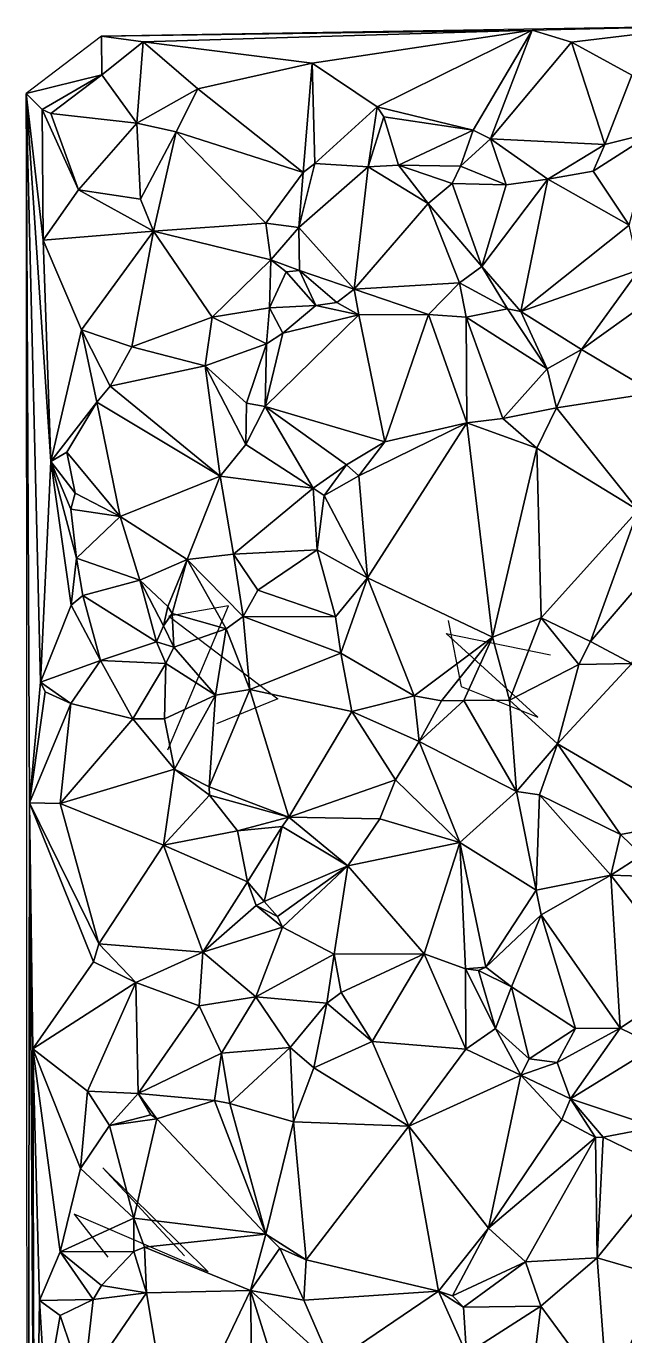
# Model space of a CAD drawing. Header units: metres. Extents: x -15.6 to 15.5, y -15 to 15.8.
# Drawn here: x -14.99 to -8.72, y 1.26 to 14.99 of the extents above; entities that cross this region are included whole.
import ezdxf

# ---------------------------------------------------------------- set-up
doc = ezdxf.new("R2010")
doc.units = ezdxf.units.M
doc.layers.add('CRACKS', color=1, linetype='Continuous')
doc.layers.add('STREET_MESH', color=7, linetype='Continuous')

msp = doc.modelspace()

# ---------------------------------------------------------------- linework, layer by layer
at = {"layer": 'CRACKS'}
for points in [[(-13.509, 7.406, 0.1), (-12.875, 8.914, 0.1), (-13.5, 8.806, 0.1), (-12.358, 7.94, 0.1), (-13, 7.678, 0.1)], [(-10.571, 8.759, 0.1), (-10.435, 8.068, 0.1), (-9.633, 7.745, 0.1), (-10.594, 8.624, 0.1), (-9.497, 8.399, 0.1)], [(-13.335, 2.102, 0.1), (-14.19, 3.022, 0.1), (-13.088, 1.933, 0.1), (-14.493, 2.537, 0.1), (-14.138, 2.088, 0.1)]]:
    msp.add_polyline3d(points, dxfattribs=at)
at = {"layer": 'STREET_MESH'}
for points in [[(-14.206, 14.885), (-9.692, 14.949), (-7.88, 14.989)], [(-9.692, 14.949), (-9.277, 14.822), (-7.88, 14.989)], [(-9.277, 14.822), (-8.646, 14.475), (-7.88, 14.989)], [(-14.202, 14.479), (-14.206, 14.885), (-14.995, 14.284)], [(-9.692, 14.949), (-14.206, 14.885), (-13.767, 14.826)], [(-14.206, 14.885), (-14.202, 14.479), (-13.767, 14.826)], [(-14.202, 14.479), (-13.834, 13.973), (-13.767, 14.826)], [(-13.834, 13.973), (-13.197, 14.333), (-13.767, 14.826)], [(-11.996, 14.603), (-9.692, 14.949), (-13.767, 14.826)], [(-13.197, 14.333), (-11.996, 14.603), (-13.767, 14.826)], [(-11.314, 14.143), (-9.692, 14.949), (-11.996, 14.603)], [(-11.314, 14.143), (-10.308, 13.901), (-9.692, 14.949)], [(-10.308, 13.901), (-10.126, 13.808), (-9.692, 14.949)], [(-10.126, 13.808), (-9.277, 14.822), (-9.692, 14.949)], [(-9.277, 14.822), (-10.126, 13.808), (-8.93, 13.748)], [(-9.277, 14.822), (-8.93, 13.748), (-8.646, 14.475)], [(-13.197, 14.333), (-12.091, 13.454), (-11.996, 14.603)], [(-12.091, 13.454), (-11.969, 13.551), (-11.996, 14.603)], [(-11.969, 13.551), (-11.314, 14.143), (-11.996, 14.603)], [(-14.829, 14.117), (-14.202, 14.479), (-14.995, 14.284)], [(-14.202, 14.479), (-14.829, 14.117), (-14.736, 14.074)], [(-13.834, 13.973), (-14.202, 14.479), (-14.736, 14.074)], [(-8.646, 14.475), (-8.93, 13.748), (-8.412, 13.879)], [(-14.984, -9.886), (-14.961, 6.849), (-14.995, 14.284)], [(-14.735, 10.426), (-14.816, 12.747), (-14.995, 14.284)], [(-14.846, 8.113), (-14.735, 10.426), (-14.995, 14.284)], [(-14.961, 6.849), (-14.846, 8.113), (-14.995, 14.284)], [(-14.816, 12.747), (-14.829, 14.117), (-14.995, 14.284)], [(-13.197, 14.333), (-13.834, 13.973), (-13.422, 13.882)], [(-13.197, 14.333), (-13.422, 13.882), (-12.091, 13.454)], [(-11.314, 14.143), (-11.969, 13.551), (-11.411, 13.515)], [(-11.247, 14.04), (-11.314, 14.143), (-11.411, 13.515)], [(-11.314, 14.143), (-11.247, 14.04), (-10.308, 13.901)], [(-14.829, 14.117), (-14.446, 13.274), (-14.736, 14.074)], [(-14.446, 13.274), (-14.829, 14.117), (-14.816, 12.747)], [(-14.446, 13.274), (-13.834, 13.973), (-14.736, 14.074)], [(-11.092, 13.532), (-11.247, 14.04), (-11.411, 13.515)], [(-11.247, 14.04), (-11.092, 13.532), (-10.308, 13.901)], [(-13.796, 13.175), (-13.834, 13.973), (-14.446, 13.274)], [(-13.834, 13.973), (-13.796, 13.175), (-13.422, 13.882)], [(-13.422, 13.882), (-13.796, 13.175), (-13.662, 12.84)], [(-12.482, 12.924), (-13.422, 13.882), (-13.662, 12.84)], [(-13.422, 13.882), (-12.482, 12.924), (-12.091, 13.454)], [(-11.092, 13.532), (-10.442, 13.522), (-10.308, 13.901)], [(-10.442, 13.522), (-10.126, 13.808), (-10.308, 13.901)], [(-8.93, 13.748), (-9.052, 13.469), (-8.412, 13.879)], [(-9.052, 13.469), (-8.674, 12.904), (-8.412, 13.879)], [(-10.126, 13.808), (-10.442, 13.522), (-9.962, 13.325)], [(-10.126, 13.808), (-9.962, 13.325), (-9.526, 13.387)], [(-10.126, 13.808), (-9.526, 13.387), (-8.93, 13.748)], [(-8.93, 13.748), (-9.526, 13.387), (-9.052, 13.469)], [(-12.091, 13.454), (-12.482, 12.924), (-12.136, 12.88)], [(-11.969, 13.551), (-12.091, 13.454), (-12.136, 12.88)], [(-11.411, 13.515), (-11.969, 13.551), (-12.136, 12.88)], [(-11.557, 12.232), (-11.411, 13.515), (-12.136, 12.88)], [(-11.411, 13.515), (-11.557, 12.232), (-10.782, 13.132)], [(-11.092, 13.532), (-11.411, 13.515), (-10.782, 13.132)], [(-10.528, 13.34), (-11.092, 13.532), (-10.782, 13.132)], [(-10.528, 13.34), (-10.442, 13.522), (-11.092, 13.532)], [(-10.442, 13.522), (-10.528, 13.34), (-9.962, 13.325)], [(-9.526, 13.387), (-8.674, 12.904), (-9.052, 13.469)], [(-10.217, 12.47), (-10.528, 13.34), (-10.782, 13.132)], [(-9.962, 13.325), (-10.528, 13.34), (-10.217, 12.47)], [(-9.962, 13.325), (-10.217, 12.47), (-9.526, 13.387)], [(-10.217, 12.47), (-9.808, 11.998), (-9.526, 13.387)], [(-9.526, 13.387), (-9.808, 11.998), (-8.674, 12.904)], [(-13.662, 12.84), (-14.446, 13.274), (-14.816, 12.747)], [(-13.796, 13.175), (-14.446, 13.274), (-13.662, 12.84)], [(-10.782, 13.132), (-11.557, 12.232), (-10.452, 12.298)], [(-10.217, 12.47), (-10.782, 13.132), (-10.452, 12.298)], [(-12.431, 12.541), (-12.482, 12.924), (-13.662, 12.84)], [(-12.482, 12.924), (-12.431, 12.541), (-12.136, 12.88)], [(-9.808, 11.998), (-8.569, 12.434), (-8.674, 12.904)], [(-13.662, 12.84), (-14.816, 12.747), (-14.416, 11.807)], [(-13.886, 11.629), (-13.662, 12.84), (-14.416, 11.807)], [(-13.886, 11.629), (-13.044, 11.939), (-13.662, 12.84)], [(-13.044, 11.939), (-12.431, 12.541), (-13.662, 12.84)], [(-12.431, 12.541), (-12.131, 12.427), (-12.136, 12.88)], [(-12.131, 12.427), (-11.557, 12.232), (-12.136, 12.88)], [(-14.416, 11.807), (-14.816, 12.747), (-14.735, 10.426)], [(-13.044, 11.939), (-12.445, 12.038), (-12.431, 12.541)], [(-12.445, 12.038), (-12.269, 12.414), (-12.431, 12.541)], [(-12.269, 12.414), (-12.131, 12.427), (-12.431, 12.541)], [(-11.959, 12.063), (-12.269, 12.414), (-12.445, 12.038)], [(-12.269, 12.414), (-11.959, 12.063), (-12.131, 12.427)], [(-11.739, 12.092), (-11.557, 12.232), (-12.131, 12.427)], [(-11.959, 12.063), (-11.739, 12.092), (-12.131, 12.427)], [(-9.951, 12.025), (-10.217, 12.47), (-10.452, 12.298)], [(-9.951, 12.025), (-9.808, 11.998), (-10.217, 12.47)], [(-9.808, 11.998), (-9.172, 11.599), (-8.569, 12.434)], [(-8.569, 12.434), (-9.172, 11.599), (-8.472, 12.103)], [(-11.557, 12.232), (-11.739, 12.092), (-11.509, 11.964)], [(-11.557, 12.232), (-10.779, 11.966), (-10.452, 12.298)], [(-11.557, 12.232), (-11.509, 11.964), (-10.779, 11.966)], [(-10.779, 11.966), (-10.382, 11.938), (-10.452, 12.298)], [(-10.382, 11.938), (-9.951, 12.025), (-10.452, 12.298)], [(-11.739, 12.092), (-11.959, 12.063), (-11.509, 11.964)], [(-9.172, 11.599), (-8.413, 11.145), (-8.472, 12.103)], [(-12.476, 11.659), (-12.445, 12.038), (-13.044, 11.939)], [(-11.509, 11.964), (-12.488, 11.003), (-11.237, 10.633)], [(-11.509, 11.964), (-12.303, 11.773), (-12.488, 11.003)], [(-12.476, 11.659), (-12.303, 11.773), (-12.445, 12.038)], [(-12.303, 11.773), (-11.959, 12.063), (-12.445, 12.038)], [(-11.959, 12.063), (-12.303, 11.773), (-11.509, 11.964)], [(-10.779, 11.966), (-11.509, 11.964), (-11.237, 10.633)], [(-10.779, 11.966), (-11.237, 10.633), (-10.374, 10.832)], [(-10.382, 11.938), (-10.779, 11.966), (-10.374, 10.832)], [(-9.535, 11.398), (-9.951, 12.025), (-10.382, 11.938)], [(-9.808, 11.998), (-9.951, 12.025), (-9.535, 11.398)], [(-9.808, 11.998), (-9.535, 11.398), (-9.172, 11.599)], [(-14.255, 11.048), (-14.416, 11.807), (-14.735, 10.426)], [(-14.255, 11.048), (-14.113, 11.215), (-14.416, 11.807)], [(-14.113, 11.215), (-13.886, 11.629), (-14.416, 11.807)], [(-13.044, 11.939), (-13.886, 11.629), (-13.117, 11.429)], [(-12.476, 11.659), (-13.044, 11.939), (-13.117, 11.429)], [(-9.998, 10.877), (-10.382, 11.938), (-10.374, 10.832)], [(-9.998, 10.877), (-9.535, 11.398), (-10.382, 11.938)], [(-12.303, 11.773), (-12.476, 11.659), (-12.488, 11.003)], [(-13.886, 11.629), (-14.113, 11.215), (-13.117, 11.429)], [(-12.685, 11.038), (-12.476, 11.659), (-13.117, 11.429)], [(-12.476, 11.659), (-12.685, 11.038), (-12.488, 11.003)], [(-9.172, 11.599), (-9.535, 11.398), (-9.435, 10.99)], [(-9.172, 11.599), (-9.435, 10.99), (-8.413, 11.145)], [(-13.117, 11.429), (-14.113, 11.215), (-12.962, 10.274)], [(-12.693, 10.605), (-13.117, 11.429), (-12.962, 10.274)], [(-12.693, 10.605), (-12.685, 11.038), (-13.117, 11.429)], [(-9.535, 11.398), (-9.998, 10.877), (-9.435, 10.99)], [(-12.962, 10.274), (-14.113, 11.215), (-14.255, 11.048)], [(-8.413, 11.145), (-9.435, 10.99), (-8.578, 9.917)], [(-14.57, 10.523), (-14.255, 11.048), (-14.735, 10.426)], [(-14.255, 11.048), (-14.57, 10.523), (-14.011, 9.849)], [(-12.962, 10.274), (-14.255, 11.048), (-14.011, 9.849)], [(-12.685, 11.038), (-12.693, 10.605), (-12.488, 11.003)], [(-12.488, 11.003), (-12.693, 10.605), (-11.985, 10.148)], [(-12.488, 11.003), (-11.985, 10.148), (-11.638, 10.393)], [(-11.237, 10.633), (-12.488, 11.003), (-11.638, 10.393)], [(-9.435, 10.99), (-9.998, 10.877), (-9.641, 10.566)], [(-9.435, 10.99), (-9.641, 10.566), (-8.578, 9.917)], [(-9.641, 10.566), (-9.998, 10.877), (-10.374, 10.832)], [(-11.509, 10.275), (-11.417, 9.206), (-10.374, 10.832)], [(-11.237, 10.633), (-11.509, 10.275), (-10.374, 10.832)], [(-11.417, 9.206), (-10.106, 8.585), (-10.374, 10.832)], [(-10.106, 8.585), (-9.641, 10.566), (-10.374, 10.832)], [(-11.985, 10.148), (-12.693, 10.605), (-12.962, 10.274)], [(-11.509, 10.275), (-11.237, 10.633), (-11.638, 10.393)], [(-14.481, 10.093), (-14.57, 10.523), (-14.735, 10.426)], [(-14.57, 10.523), (-14.481, 10.093), (-14.011, 9.849)], [(-9.641, 10.566), (-10.106, 8.585), (-9.597, 8.787)], [(-9.641, 10.566), (-9.597, 8.787), (-8.578, 9.917)], [(-14.846, 8.113), (-14.523, 8.92), (-14.735, 10.426)], [(-14.467, 9.414), (-14.528, 9.928), (-14.735, 10.426)], [(-14.523, 8.92), (-14.467, 9.414), (-14.735, 10.426)], [(-14.528, 9.928), (-14.481, 10.093), (-14.735, 10.426)], [(-11.985, 10.148), (-11.872, 10.069), (-11.638, 10.393)], [(-11.872, 10.069), (-11.509, 10.275), (-11.638, 10.393)], [(-13.309, 9.401), (-12.962, 10.274), (-14.011, 9.849)], [(-13.309, 9.401), (-12.822, 9.456), (-12.962, 10.274)], [(-12.822, 9.456), (-11.985, 10.148), (-12.962, 10.274)], [(-11.509, 10.275), (-11.872, 10.069), (-11.417, 9.206)], [(-14.481, 10.093), (-14.528, 9.928), (-14.011, 9.849)], [(-12.822, 9.456), (-11.943, 9.5), (-11.985, 10.148)], [(-11.943, 9.5), (-11.872, 10.069), (-11.985, 10.148)], [(-11.872, 10.069), (-11.943, 9.5), (-11.417, 9.206)], [(-14.528, 9.928), (-14.467, 9.414), (-14.011, 9.849)], [(-9.597, 8.787), (-9.08, 8.539), (-8.578, 9.917)], [(-9.08, 8.539), (-8.087, 9.7), (-8.578, 9.917)], [(-14.467, 9.414), (-13.803, 9.183), (-14.011, 9.849)], [(-13.803, 9.183), (-13.309, 9.401), (-14.011, 9.849)], [(-8.087, 9.7), (-9.08, 8.539), (-8.646, 8.31)], [(-12.822, 9.456), (-12.565, 9.078), (-11.943, 9.5)], [(-12.565, 9.078), (-11.754, 8.798), (-11.943, 9.5)], [(-11.943, 9.5), (-11.754, 8.798), (-11.417, 9.206)], [(-14.523, 8.92), (-14.401, 9.022), (-14.467, 9.414)], [(-14.401, 9.022), (-13.803, 9.183), (-14.467, 9.414)], [(-13.51, 8.905), (-13.309, 9.401), (-13.803, 9.183)], [(-13.51, 8.905), (-13.465, 8.835), (-13.309, 9.401)], [(-13.309, 9.401), (-13.465, 8.835), (-12.899, 8.673)], [(-12.822, 9.456), (-13.309, 9.401), (-12.722, 8.802)], [(-12.722, 8.802), (-13.309, 9.401), (-12.899, 8.673)], [(-12.565, 9.078), (-12.822, 9.456), (-12.722, 8.802)], [(-11.754, 8.798), (-11.696, 8.419), (-11.417, 9.206)], [(-11.696, 8.419), (-10.929, 7.969), (-11.417, 9.206)], [(-10.929, 7.969), (-10.106, 8.585), (-11.417, 9.206)], [(-14.401, 9.022), (-13.63, 8.535), (-13.803, 9.183)], [(-13.63, 8.535), (-13.557, 8.704), (-13.803, 9.183)], [(-13.557, 8.704), (-13.51, 8.905), (-13.803, 9.183)], [(-12.565, 9.078), (-12.722, 8.802), (-11.754, 8.798)], [(-14.217, 8.339), (-14.401, 9.022), (-14.523, 8.92)], [(-13.63, 8.535), (-14.401, 9.022), (-14.217, 8.339)], [(-14.217, 8.339), (-14.523, 8.92), (-14.846, 8.113)], [(-13.557, 8.704), (-13.465, 8.835), (-13.51, 8.905)], [(-13.465, 8.835), (-13.557, 8.704), (-13.446, 8.481)], [(-13.465, 8.835), (-13.446, 8.481), (-12.899, 8.673)], [(-12.722, 8.802), (-12.899, 8.673), (-12.649, 8.035)], [(-11.696, 8.419), (-12.722, 8.802), (-12.649, 8.035)], [(-12.722, 8.802), (-11.696, 8.419), (-11.754, 8.798)], [(-9.597, 8.787), (-10.106, 8.585), (-9.93, 7.925)], [(-9.201, 8.3), (-9.597, 8.787), (-9.93, 7.925)], [(-9.201, 8.3), (-9.08, 8.539), (-9.597, 8.787)], [(-13.446, 8.481), (-13.557, 8.704), (-13.63, 8.535)], [(-12.899, 8.673), (-13.446, 8.481), (-13.012, 7.977)], [(-12.899, 8.673), (-13.012, 7.977), (-12.649, 8.035)], [(-13.531, 8.309), (-13.63, 8.535), (-14.217, 8.339)], [(-13.446, 8.481), (-13.63, 8.535), (-13.531, 8.309)], [(-10.642, 7.917), (-10.106, 8.585), (-10.929, 7.969)], [(-10.642, 7.917), (-10.406, 7.922), (-10.106, 8.585)], [(-10.106, 8.585), (-10.406, 7.922), (-9.93, 7.925)], [(-9.08, 8.539), (-9.201, 8.3), (-8.646, 8.31)], [(-13.446, 8.481), (-13.531, 8.309), (-13.012, 7.977)], [(-11.581, 7.807), (-11.696, 8.419), (-12.649, 8.035)], [(-11.696, 8.419), (-11.581, 7.807), (-10.929, 7.969)], [(-14.527, 7.891), (-14.217, 8.339), (-14.846, 8.113)], [(-13.878, 7.729), (-14.217, 8.339), (-14.527, 7.891)], [(-13.531, 8.309), (-14.217, 8.339), (-13.878, 7.729)], [(-13.531, 8.309), (-13.878, 7.729), (-13.545, 7.728)], [(-13.012, 7.977), (-13.531, 8.309), (-13.545, 7.728)], [(-9.201, 8.3), (-9.93, 7.925), (-9.425, 7.468)], [(-8.646, 8.31), (-9.201, 8.3), (-9.425, 7.468)], [(-8.031, 6.652), (-8.646, 8.31), (-9.425, 7.468)], [(-14.795, 8.011), (-14.846, 8.113), (-14.961, 6.849)], [(-14.795, 8.011), (-14.527, 7.891), (-14.846, 8.113)], [(-14.527, 7.891), (-14.795, 8.011), (-14.961, 6.849)], [(-13.441, 7.2), (-13.012, 7.977), (-13.545, 7.728)], [(-13.441, 7.2), (-13.078, 7.018), (-13.012, 7.977)], [(-13.012, 7.977), (-13.078, 7.018), (-12.649, 8.035)], [(-12.649, 8.035), (-13.078, 7.018), (-12.241, 6.7)], [(-11.581, 7.807), (-12.649, 8.035), (-12.241, 6.7)], [(-11.581, 7.807), (-10.875, 7.49), (-10.929, 7.969)], [(-10.875, 7.49), (-10.642, 7.917), (-10.929, 7.969)], [(-14.638, 6.841), (-14.527, 7.891), (-14.961, 6.849)], [(-14.638, 6.841), (-13.878, 7.729), (-14.527, 7.891)], [(-10.642, 7.917), (-10.875, 7.49), (-10.406, 7.922)], [(-10.875, 7.49), (-9.854, 6.966), (-10.406, 7.922)], [(-10.406, 7.922), (-9.854, 6.966), (-9.93, 7.925)], [(-9.93, 7.925), (-9.854, 6.966), (-9.425, 7.468)], [(-14.638, 6.841), (-13.441, 7.2), (-13.878, 7.729)], [(-13.878, 7.729), (-13.441, 7.2), (-13.545, 7.728)], [(-11.122, 7.089), (-11.581, 7.807), (-12.241, 6.7)], [(-10.875, 7.49), (-11.581, 7.807), (-11.122, 7.089)], [(-10.875, 7.49), (-11.122, 7.089), (-10.449, 6.434)], [(-9.854, 6.966), (-10.875, 7.49), (-10.449, 6.434)], [(-9.854, 6.966), (-9.613, 6.931), (-9.425, 7.468)], [(-9.613, 6.931), (-8.765, 6.516), (-9.425, 7.468)], [(-8.765, 6.516), (-8.031, 6.652), (-9.425, 7.468)], [(-13.554, 6.406), (-13.441, 7.2), (-14.638, 6.841)], [(-13.441, 7.2), (-13.554, 6.406), (-13.073, 6.928)], [(-13.078, 7.018), (-13.441, 7.2), (-13.073, 6.928)], [(-13.078, 7.018), (-13.073, 6.928), (-12.241, 6.7)], [(-11.289, 6.68), (-11.122, 7.089), (-12.241, 6.7)], [(-11.122, 7.089), (-11.289, 6.68), (-10.449, 6.434)], [(-13.554, 6.406), (-12.779, 6.554), (-13.073, 6.928)], [(-13.073, 6.928), (-12.779, 6.554), (-12.241, 6.7)], [(-9.854, 6.966), (-10.449, 6.434), (-9.65, 5.935)], [(-9.613, 6.931), (-9.854, 6.966), (-9.65, 5.935)], [(-8.866, 6.089), (-9.613, 6.931), (-9.65, 5.935)], [(-9.613, 6.931), (-8.866, 6.089), (-8.765, 6.516)], [(-14.984, -9.886), (-14.909, -1.801), (-14.961, 6.849)], [(-14.909, -1.801), (-14.924, 4.269), (-14.961, 6.849)], [(-14.924, 4.269), (-14.291, 5.182), (-14.961, 6.849)], [(-14.291, 5.182), (-14.232, 5.372), (-14.961, 6.849)], [(-14.232, 5.372), (-14.638, 6.841), (-14.961, 6.849)], [(-13.554, 6.406), (-14.638, 6.841), (-14.232, 5.372)], [(-12.779, 6.554), (-12.311, 6.599), (-12.241, 6.7)], [(-12.779, 6.554), (-12.675, 6.02), (-12.311, 6.599)], [(-12.311, 6.599), (-12.675, 6.02), (-12.5, 5.816)], [(-11.624, 6.189), (-12.311, 6.599), (-12.5, 5.816)], [(-12.311, 6.599), (-11.624, 6.189), (-12.241, 6.7)], [(-11.624, 6.189), (-11.289, 6.68), (-12.241, 6.7)], [(-11.289, 6.68), (-11.624, 6.189), (-10.449, 6.434)], [(-8.54, 6.3), (-8.031, 6.652), (-8.765, 6.516)], [(-12.779, 6.554), (-13.554, 6.406), (-12.675, 6.02)], [(-8.866, 6.089), (-8.54, 6.3), (-8.765, 6.516)], [(-13.554, 6.406), (-14.232, 5.372), (-13.144, 5.285)], [(-12.675, 6.02), (-13.554, 6.406), (-13.144, 5.285)], [(-11.624, 6.189), (-10.822, 5.265), (-10.449, 6.434)], [(-10.822, 5.265), (-10.39, 5.109), (-10.449, 6.434)], [(-10.449, 6.434), (-10.175, 5.127), (-9.65, 5.935)], [(-10.39, 5.109), (-10.175, 5.127), (-10.449, 6.434)], [(-12.36, 5.659), (-11.624, 6.189), (-12.5, 5.816)], [(-11.624, 6.189), (-12.36, 5.659), (-12.308, 5.547)], [(-11.624, 6.189), (-12.308, 5.547), (-11.767, 5.261)], [(-10.822, 5.265), (-11.624, 6.189), (-11.767, 5.261)], [(-7.835, 6.054), (-8.54, 6.3), (-8.866, 6.089)], [(-9.596, 5.674), (-8.866, 6.089), (-9.65, 5.935)], [(-9.596, 5.674), (-8.769, 4.488), (-8.866, 6.089)], [(-8.769, 4.488), (-8.012, 4.995), (-8.866, 6.089)], [(-8.012, 4.995), (-7.835, 6.054), (-8.866, 6.089)], [(-12.584, 5.771), (-12.675, 6.02), (-13.144, 5.285)], [(-12.675, 6.02), (-12.584, 5.771), (-12.5, 5.816)], [(-10.175, 5.127), (-9.596, 5.674), (-9.65, 5.935)], [(-12.308, 5.547), (-12.584, 5.771), (-13.144, 5.285)], [(-12.584, 5.771), (-12.36, 5.659), (-12.5, 5.816)], [(-12.36, 5.659), (-12.584, 5.771), (-12.308, 5.547)], [(-9.906, 4.92), (-9.596, 5.674), (-10.175, 5.127)], [(-9.596, 5.674), (-9.906, 4.92), (-9.236, 4.482)], [(-9.596, 5.674), (-9.236, 4.482), (-8.769, 4.488)], [(-12.586, 4.816), (-12.308, 5.547), (-13.144, 5.285)], [(-12.308, 5.547), (-12.586, 4.816), (-11.767, 5.261)], [(-14.232, 5.372), (-14.291, 5.182), (-13.845, 4.964)], [(-14.232, 5.372), (-13.845, 4.964), (-13.144, 5.285)], [(-13.845, 4.964), (-13.181, 4.721), (-13.144, 5.285)], [(-13.181, 4.721), (-12.586, 4.816), (-13.144, 5.285)], [(-12.586, 4.816), (-11.843, 4.749), (-11.767, 5.261)], [(-11.843, 4.749), (-11.693, 4.862), (-11.767, 5.261)], [(-11.693, 4.862), (-10.822, 5.265), (-11.767, 5.261)], [(-10.822, 5.265), (-11.693, 4.862), (-11.369, 4.348)], [(-10.387, 4.267), (-10.822, 5.265), (-11.369, 4.348)], [(-10.39, 5.109), (-10.822, 5.265), (-10.387, 4.267)], [(-13.845, 4.964), (-14.291, 5.182), (-14.924, 4.269)], [(-10.39, 5.109), (-10.254, 5.091), (-10.175, 5.127)], [(-10.39, 5.109), (-10.387, 4.267), (-10.074, 4.483)], [(-10.254, 5.091), (-10.39, 5.109), (-10.074, 4.483)], [(-10.254, 5.091), (-9.906, 4.92), (-10.175, 5.127)], [(-9.906, 4.92), (-10.254, 5.091), (-10.074, 4.483)], [(-13.845, 4.964), (-14.924, 4.269), (-14.353, 3.825)], [(-13.82, 3.801), (-13.845, 4.964), (-14.353, 3.825)], [(-13.82, 3.801), (-13.181, 4.721), (-13.845, 4.964)], [(-8.012, 4.995), (-8.769, 4.488), (-8.388, 4.302)], [(-12.586, 4.816), (-13.181, 4.721), (-12.948, 4.224)], [(-12.226, 4.285), (-12.586, 4.816), (-12.948, 4.224)], [(-11.843, 4.749), (-12.586, 4.816), (-12.226, 4.285)], [(-11.693, 4.862), (-11.843, 4.749), (-11.369, 4.348)], [(-9.721, 4.167), (-9.906, 4.92), (-10.074, 4.483)], [(-9.906, 4.92), (-9.721, 4.167), (-9.236, 4.482)], [(-13.181, 4.721), (-13.82, 3.801), (-12.948, 4.224)], [(-11.979, 4.07), (-11.843, 4.749), (-12.226, 4.285)], [(-11.843, 4.749), (-11.979, 4.07), (-11.369, 4.348)], [(-10.387, 4.267), (-9.808, 3.993), (-10.074, 4.483)], [(-9.808, 3.993), (-9.721, 4.167), (-10.074, 4.483)], [(-9.721, 4.167), (-9.428, 4.128), (-9.236, 4.482)], [(-8.769, 4.488), (-9.428, 4.128), (-9.29, 3.745)], [(-9.236, 4.482), (-9.428, 4.128), (-8.769, 4.488)], [(-8.388, 4.302), (-8.769, 4.488), (-9.29, 3.745)], [(-14.924, 4.269), (-14.909, -1.801), (-14.854, 1.631)], [(-14.924, 4.269), (-14.427, 3.016), (-14.353, 3.825)], [(-14.639, 2.143), (-14.924, 4.269), (-14.854, 1.631)], [(-14.639, 2.143), (-14.427, 3.016), (-14.924, 4.269)], [(-12.861, 3.699), (-12.226, 4.285), (-12.948, 4.224)], [(-12.226, 4.285), (-12.861, 3.699), (-12.194, 3.504)], [(-11.979, 4.07), (-12.226, 4.285), (-12.194, 3.504)], [(-11.979, 4.07), (-10.984, 3.459), (-11.369, 4.348)], [(-10.984, 3.459), (-10.387, 4.267), (-11.369, 4.348)], [(-9.808, 3.993), (-10.387, 4.267), (-10.984, 3.459)], [(-8.399, 3.45), (-8.388, 4.302), (-9.29, 3.745)], [(-13.82, 3.801), (-13.02, 3.728), (-12.948, 4.224)], [(-13.02, 3.728), (-12.861, 3.699), (-12.948, 4.224)], [(-9.428, 4.128), (-9.721, 4.167), (-9.808, 3.993)], [(-9.428, 4.128), (-9.808, 3.993), (-9.29, 3.745)], [(-11.979, 4.07), (-12.194, 3.504), (-10.984, 3.459)], [(-10.148, 2.392), (-9.808, 3.993), (-10.984, 3.459)], [(-9.38, 3.531), (-9.808, 3.993), (-10.148, 2.392)], [(-9.808, 3.993), (-9.38, 3.531), (-9.29, 3.745)], [(-14.427, 3.016), (-14.121, 3.465), (-14.353, 3.825)], [(-14.121, 3.465), (-13.82, 3.801), (-14.353, 3.825)], [(-13.687, 3.578), (-13.82, 3.801), (-14.121, 3.465)], [(-13.82, 3.801), (-13.687, 3.578), (-13.626, 3.536)], [(-13.02, 3.728), (-13.82, 3.801), (-13.626, 3.536)], [(-13.02, 3.728), (-13.626, 3.536), (-12.482, 2.327)], [(-12.861, 3.699), (-13.02, 3.728), (-12.482, 2.327)], [(-9.38, 3.531), (-9.027, 3.341), (-9.29, 3.745)], [(-8.947, 3.346), (-8.399, 3.45), (-9.29, 3.745)], [(-9.027, 3.341), (-8.947, 3.346), (-9.29, 3.745)], [(-13.687, 3.578), (-14.121, 3.465), (-13.626, 3.536)], [(-12.194, 3.504), (-12.861, 3.699), (-12.482, 2.327)], [(-14.121, 3.465), (-14.427, 3.016), (-13.866, 2.496)], [(-13.626, 3.536), (-14.121, 3.465), (-13.866, 2.496)], [(-13.626, 3.536), (-13.866, 2.496), (-12.482, 2.327)], [(-12.061, 2.057), (-12.194, 3.504), (-12.482, 2.327)], [(-12.194, 3.504), (-12.061, 2.057), (-10.984, 3.459)], [(-12.061, 2.057), (-10.671, 1.729), (-10.984, 3.459)], [(-10.671, 1.729), (-10.148, 2.392), (-10.984, 3.459)], [(-9.027, 3.341), (-9.38, 3.531), (-10.148, 2.392)], [(-8.399, 3.45), (-8.947, 3.346), (-8.256, 3.009)], [(-9.027, 3.341), (-10.148, 2.392), (-9.762, 2.038)], [(-9.01, 2.079), (-9.027, 3.341), (-9.762, 2.038)], [(-8.947, 3.346), (-9.027, 3.341), (-9.01, 2.079)], [(-8.256, 3.009), (-8.947, 3.346), (-9.01, 2.079)], [(-14.427, 3.016), (-14.639, 2.143), (-13.866, 2.496)], [(-8.35, 1.887), (-8.256, 3.009), (-9.01, 2.079)], [(-14.639, 2.143), (-13.866, 2.146), (-13.866, 2.496)], [(-13.866, 2.496), (-13.756, 2.193), (-12.482, 2.327)], [(-13.866, 2.146), (-13.756, 2.193), (-13.866, 2.496)], [(-10.671, 1.729), (-10.525, 1.682), (-10.148, 2.392)], [(-10.148, 2.392), (-10.525, 1.682), (-9.762, 2.038)], [(-13.756, 2.193), (-12.643, 1.738), (-12.482, 2.327)], [(-12.643, 1.738), (-12.336, 2.182), (-12.482, 2.327)], [(-12.336, 2.182), (-12.061, 2.057), (-12.482, 2.327)], [(-14.292, 1.643), (-14.639, 2.143), (-14.854, 1.631)], [(-14.207, 1.789), (-13.866, 2.146), (-14.639, 2.143)], [(-14.292, 1.643), (-14.207, 1.789), (-14.639, 2.143)], [(-13.866, 2.146), (-14.207, 1.789), (-13.735, 1.713)], [(-13.756, 2.193), (-13.866, 2.146), (-13.735, 1.713)], [(-12.643, 1.738), (-13.756, 2.193), (-13.735, 1.713)], [(-12.083, 1.636), (-12.336, 2.182), (-12.643, 1.738)], [(-12.336, 2.182), (-12.083, 1.636), (-12.061, 2.057)], [(-9.601, 1.572), (-9.01, 2.079), (-9.762, 2.038)], [(-9.01, 2.079), (-9.601, 1.572), (-8.901, 0.623)], [(-8.35, 1.887), (-9.01, 2.079), (-8.901, 0.623)], [(-12.061, 2.057), (-12.083, 1.636), (-10.671, 1.729)], [(-10.525, 1.682), (-10.41, 1.564), (-9.762, 2.038)], [(-10.41, 1.564), (-9.601, 1.572), (-9.762, 2.038)], [(-14.207, 1.789), (-14.292, 1.643), (-13.735, 1.713)], [(-8.079, 0.9), (-8.35, 1.887), (-8.901, 0.623)], [(-13.735, 1.713), (-14.393, 0.749), (-13.455, 0.04)], [(-13.735, 1.713), (-14.292, 1.643), (-14.393, 0.749)], [(-12.643, 1.738), (-13.735, 1.713), (-13.455, 0.04)], [(-12.618, 0.173), (-12.643, 1.738), (-13.455, 0.04)], [(-12.643, 1.738), (-12.185, 0.279), (-11.793, 0.968)], [(-12.643, 1.738), (-12.618, 0.173), (-12.185, 0.279)], [(-12.083, 1.636), (-12.643, 1.738), (-11.793, 0.968)], [(-10.671, 1.729), (-12.083, 1.636), (-11.793, 0.968)], [(-10.378, 1.072), (-10.671, 1.729), (-11.793, 0.968)], [(-10.41, 1.564), (-10.671, 1.729), (-10.378, 1.072)], [(-10.41, 1.564), (-10.525, 1.682), (-10.671, 1.729)], [(-14.909, -1.801), (-14.791, 0.598), (-14.854, 1.631)], [(-14.639, 1.474), (-14.292, 1.643), (-14.854, 1.631)], [(-14.791, 0.598), (-14.639, 1.474), (-14.854, 1.631)], [(-14.292, 1.643), (-14.639, 1.474), (-14.393, 0.749)], [(-9.601, 1.572), (-10.41, 1.564), (-10.378, 1.072)], [(-9.601, 1.572), (-10.378, 1.072), (-9.714, 0.62)], [(-9.601, 1.572), (-9.714, 0.62), (-8.901, 0.623)], [(-14.639, 1.474), (-14.791, 0.598), (-14.393, 0.749)]]:
    msp.add_3dface(points, dxfattribs=at)

doc.saveas('drawing.dxf')
